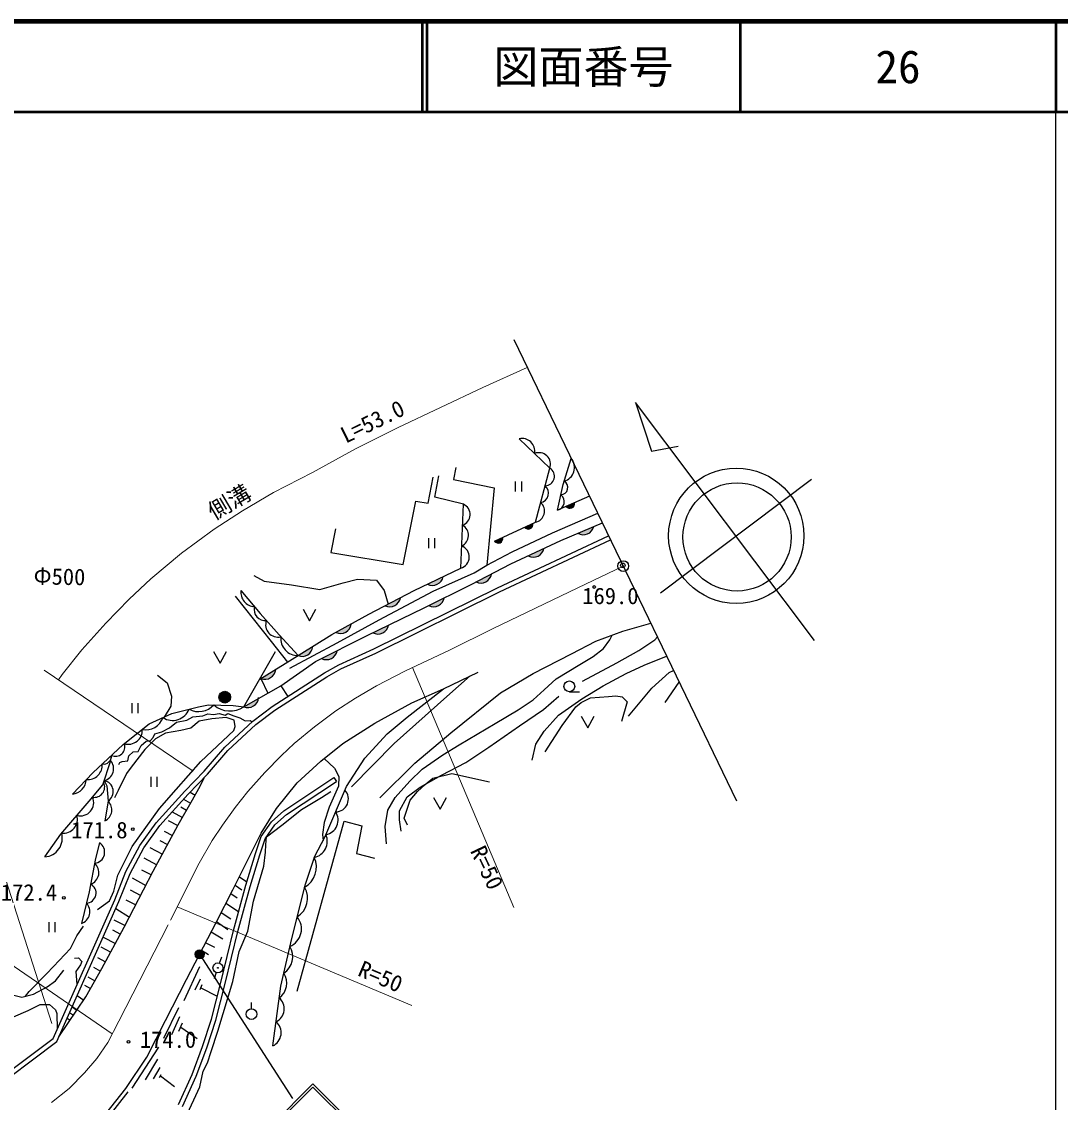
# Model space of a CAD drawing. Units: millimetres at full size, sheet at 1:1000; details may follow other scales. Extents: x 40000 to 2497605, y 20000 to 1622130.
# Drawn here: x 464312 to 579500, y 260130 to 380000 of the extents above; entities that cross this region are included whole.
import ezdxf
from ezdxf.enums import TextEntityAlignment as Align

# ---------------------------------------------------------------- set-up
doc = ezdxf.new("R2010")
doc.units = ezdxf.units.MM
doc.header["$LTSCALE"] = 1000
doc.header["$PDMODE"] = 32
doc.header["$PDSIZE"] = 500
doc.linetypes.add('CHAIN', pattern=[18.5, 12, -1.5, 3.5, -1.5])
for name, color, linetype, lineweight in [('M-BGD', 7, 'Continuous', 25), ('M-BMK', 2, 'CHAIN', 13), ('M-BMK-OTRS', 5, 'Continuous', 25), ('M-BMK-SRVR', 3, 'Continuous', 25), ('M-STR-HTXT', 7, 'Continuous', 13), ('M-STR-STRC', 7, 'Continuous', 25), ('M-TTL', 2, 'Continuous', 140), ('M-TTL-BAND', 7, 'Continuous', 25), ('M-TTL-LINE', 7, 'Continuous', 50)]:
    doc.layers.add(name, color=color, linetype=linetype, lineweight=lineweight)
doc.layers.add('M-OTRS', color=6, linetype='Continuous')
doc.layers.add('M-TTL-TXT', color=7, linetype='Continuous')
doc.styles.add('ＭＳ ゴシック', font='')
doc.styles.get('ＭＳ ゴシック').set_extended_font_data('MS Gothic')

msp = doc.modelspace()

# ---------------------------------------------------------------- hatches: boundary and pattern name
at = {"layer": 'M-BGD'}
for points in [[(524711, 326236, 0.82183), (525619, 326632)], [(520094, 323923, 0.82183), (520992, 324341)], [(525993, 323251, 0.51219), (527759, 324003)], [(516754, 322369, 0.82183), (517652, 322787)], [(520502, 320754, 0.51219), (522239, 321570)], [(509326, 317617, 0.51219), (511056, 318446)], [(514714, 317851, 0.51219), (516418, 318733)], [(504618, 315218, 0.51219), (506319, 316108)], [(509462, 315237, 0.51219), (511181, 316089)], [(499178, 312256, 0.51219), (500856, 313187)], [(503274, 312220, 0.51219), (504999, 313060)], [(494969, 309678, 0.51219), (496600, 310688)], [(497580, 309368, 0.51219), (499294, 310230)], [(490854, 307155, 0.51219), (492490, 308158)], [(487489, 305074, 1), (486189, 305074, 1)], [(488950, 304015, 0.51219), (490586, 305019)]]:
    msp.add_hatch(color=256, dxfattribs=at).paths.add_polyline_path(points)
h = msp.add_hatch(color=256, dxfattribs=at)
edge = h.paths.add_edge_path()
edge.add_ellipse((486080, 275048), major_axis=(39.9, 30.1), ratio=1, start_angle=33.76628, end_angle=-146.23372)
at = {"layer": 'M-STR-STRC'}
msp.add_hatch(color=256, dxfattribs=at).paths.add_polyline_path([(483546, 276551, 1), (484546, 276551, 1)])

# ---------------------------------------------------------------- linework, layer by layer
at = {"layer": 'M-BGD'}
for p, q in [((519059, 328994), (519059, 327876)), ((519726, 328994), (519726, 327876)), ((509436, 322725), (509436, 321608)), ((510103, 322725), (510103, 321608)), ((488950, 304015), (492478, 310121)), ((490854, 307155), (491607, 305510)), ((493067, 306331), (493828, 305146)), ((525049, 305674), (526172, 305674)), ((535692, 304498), (537242, 306730)), ((476543, 304419), (476543, 303301)), ((477210, 304419), (477210, 303301)), ((478647, 296249), (478647, 295132)), ((479314, 296249), (479314, 295132)), ((498947, 296152), (499224, 295736)), ((482257, 293743), (483034, 293301)), ((482985, 294530), (483549, 294213)), ((481956, 292906), (482600, 292539)), ((480554, 291409), (481629, 290830)), ((481021, 292371), (482141, 291733)), ((480101, 290213), (481028, 289714)), ((479633, 289183), (480494, 288720)), ((478546, 288395), (479920, 287655)), ((477858, 287268), (479296, 286494)), ((477611, 285935), (478700, 285371)), ((476578, 285052), (478077, 284170)), ((488743, 283668), (487982, 284187)), ((488465, 285154), (489268, 284576)), ((476345, 283692), (477515, 283085)), ((488231, 282767), (487513, 283264)), ((475877, 282592), (476967, 282028)), ((488370, 281255), (486952, 282178)), ((474747, 281624), (476268, 280680)), ((487519, 280463), (486422, 281149)), ((467321, 280110), (467321, 278992)), ((467988, 280110), (467988, 278992)), ((474556, 280376), (475781, 279741)), ((487190, 279284), (485909, 280157)), ((473347, 278472), (474707, 277739)), ((474405, 279277), (475281, 278805)), ((486631, 278222), (485314, 279006)), ((473111, 277375), (474197, 276791)), ((485046, 276492), (484258, 276962)), ((485749, 277306), (484713, 277842)), ((472740, 276194), (473620, 275720)), ((486261, 275567), (486508, 276275)), ((472271, 275118), (473049, 274675)), ((482354, 271448), (484086, 275214)), ((485898, 274528), (485651, 273820)), ((471639, 274073), (472445, 273615)), ((483572, 272608), (484162, 273825)), ((471282, 273139), (471956, 272755)), ((484105, 272646), (484333, 273198)), ((484177, 272821), (486015, 271926)), ((470462, 271977), (471193, 271481)), ((489804, 270520), (489804, 271198)), ((469623, 270089), (470052, 269798)), ((469910, 270734), (470442, 270374)), ((480065, 267258), (481728, 270669)), ((469349, 269472), (469679, 269248)), ((480967, 267665), (481869, 269644)), ((481763, 268036), (482152, 268937)), ((481957, 268487), (483796, 267223)), ((476564, 261709), (479535, 266269)), ((478067, 262628), (479411, 264925)), ((478934, 262734), (479676, 263989)), ((479599, 262888), (479803, 263230)), ((479701, 263059), (481283, 261910)), ((472313, 256462), (476120, 261298))]:
    msp.add_line(p, q, dxfattribs=at)
for points in [[(516754, 322369), (521290, 324479), (522892, 330458), (519484, 333744)], [(527287, 327360), (523732, 325809), (524366, 328653), (525268, 331543)], [(512453, 330534), (512191, 329219), (516707, 328277), (515887, 319725), (518726, 321207), (523188, 323301), (528193, 325483)], [(490714, 307068), (495098, 309757), (498729, 312007), (502807, 314271), (507859, 316914), (513012, 319383), (513303, 326466), (510130, 327241), (510593, 329629)], [(499101, 323744), (498600, 321115), (506617, 319787), (508035, 326808), (509378, 326581), (509956, 329480)], [(469959, 294309), (472191, 296693), (475578, 299810), (478446, 302106), (480977, 303251), (483944, 304007), (485038, 304230), (487753, 304149), (488950, 304015), (493067, 306331), (496907, 309030), (502646, 311914), (508939, 314978), (514175, 317573), (518577, 319850), (524089, 322440), (528711, 324409)], [(457315, 259951), (459950, 261336), (467798, 267212), (474631, 282593), (475887, 285743), (477436, 288621), (479250, 291154), (482401, 294649), (484570, 296858), (486829, 299511), (489955, 302417), (492102, 304037), (497894, 307757), (499500, 308664), (503372, 310424), (517094, 317205), (529406, 322969)], [(457518, 259494), (460218, 260912), (468202, 266889), (475091, 282399), (476341, 285531), (477861, 288356), (479640, 290840), (482765, 294306), (484940, 296520), (487191, 299165), (490277, 302033), (492388, 303626), (498152, 307329), (499726, 308218), (503586, 309972), (517311, 316754), (529623, 322519)], [(494065, 308286), (499290, 311088), (503964, 313651), (509954, 316833), (514490, 318881), (515887, 319725)], [(490063, 318585), (491216, 317954), (494238, 317515), (497396, 317021), (499978, 317762), (501544, 318146), (503659, 318036), (504511, 316911), (504955, 315394)], [(488634, 316911), (490763, 314350), (492857, 311993), (494969, 309678)], [(487977, 316294), (491983, 311256), (493801, 308962)], [(495515, 314851), (496231, 313556), (496947, 314851)], [(504026, 293907), (507925, 297735), (511897, 301132), (517420, 305541), (521050, 307686), (525291, 309871), (528004, 311293), (530984, 312390), (534078, 313287)], [(504789, 288812), (504611, 290732), (504936, 292544), (505724, 293957), (507379, 295765), (508745, 297078), (511004, 298665), (512837, 299800), (516812, 302143), (519356, 303685), (521043, 304784), (522273, 305883), (523577, 307093), (526203, 308680), (527681, 309601), (528851, 310453), (529525, 311445), (529782, 311947)], [(526496, 306833), (530317, 308870), (532750, 310240), (534522, 311439), (534818, 311752)], [(485603, 310129), (486318, 308833), (487034, 310129)], [(520926, 298074), (521342, 299861), (522263, 301304), (523852, 303091), (526434, 304878), (528795, 306322), (531349, 307690), (533338, 308638), (535841, 309632)], [(471996, 256759), (475881, 261659), (478204, 265138), (480263, 269198), (482607, 273768), (485909, 280157), (487731, 283687), (490887, 289996), (492558, 292738), (494853, 295555), (497493, 297991), (499930, 299931), (503496, 302185), (507587, 304452), (511096, 305991), (514927, 307838)], [(479374, 307502), (480452, 306680), (480950, 305201), (480856, 304084), (480107, 302857)], [(500910, 295111), (505613, 299943), (511450, 305151), (514065, 307423)], [(531623, 302966), (534214, 306066), (536130, 307799), (536613, 308032)], [(492165, 266396), (493054, 273025), (494266, 278313), (495782, 284337), (496817, 287447), (497945, 289529), (500341, 295172), (502389, 298297), (504866, 301024), (507050, 302866), (511096, 305991)], [(506396, 290200), (506206, 291476), (506222, 292468), (507073, 294011), (508507, 295082), (510870, 296420), (513561, 297811), (516108, 299513), (519518, 301900), (522172, 303723), (523888, 305202)], [(522353, 299027), (524251, 301945), (525784, 303987), (526368, 304480), (527408, 304990), (529397, 305155), (530200, 305209), (530911, 305100), (531477, 304553), (530838, 302364)], [(472739, 281527), (474040, 282469), (474528, 283542), (474967, 285345), (476560, 288502), (479618, 292732), (481439, 294841), (484203, 297952), (487845, 301386), (487978, 301823), (487883, 302527), (487008, 302812), (485409, 302679), (484001, 302413), (483088, 301633), (481985, 301386), (480256, 301087), (479160, 300453), (477987, 299262), (476448, 297302), (475949, 296591), (475026, 294707), (474615, 293898)], [(475080, 297590), (475201, 297824), (475474, 297923), (476072, 297999), (476185, 298559), (476678, 298998), (477253, 299051), (477586, 299702), (478139, 300186), (478609, 300277), (478894, 300613), (479093, 301012), (479846, 301241), (480709, 301660), (481476, 302310), (482633, 302531), (483296, 302904), (484397, 303005), (484946, 303239), (485583, 303149), (486212, 303257), (486876, 303095), (487164, 303248), (487837, 303005), (488517, 302792), (489105, 302466), (489640, 302473), (489877, 302344)], [(526374, 302962), (527090, 301667), (527805, 302962)], [(466893, 287355), (468645, 289880), (471801, 293551), (473318, 295332), (474162, 297941), (474274, 298610)], [(497853, 298277), (499007, 297216), (499488, 296287), (499434, 295219), (498406, 292866), (497877, 291160), (497674, 289835), (497759, 289187)], [(468432, 267408), (471428, 271827), (473221, 274978), (475686, 279558), (478911, 285779), (481667, 290901), (483248, 293676), (484142, 295269), (484558, 296132)], [(481709, 259889), (483206, 263238), (484386, 266336), (485366, 269374), (486398, 273435), (487821, 279189), (489159, 284225), (490246, 287721), (490861, 289603), (492009, 291263), (493390, 292450), (498947, 296152)], [(507088, 290859), (506734, 291637), (507406, 293651), (508213, 294597), (509046, 295387), (509895, 296107), (512036, 296624), (516208, 295668)], [(473478, 295828), (473753, 295247), (473894, 293536), (473549, 291366)], [(482158, 259668), (483669, 263047), (484858, 266170), (485846, 269236), (486883, 273313), (488305, 279065), (489639, 284086), (490722, 287569), (491314, 289378), (492384, 290926), (493693, 292051), (499224, 295736)], [(482467, 258409), (484070, 261847), (484450, 263578), (484914, 264524), (485343, 265774), (486076, 268024), (487731, 273552), (488451, 276848), (489395, 279119), (490008, 282435), (491175, 286338), (491360, 287894), (491389, 288680), (491459, 289588), (493155, 290869), (495335, 292613), (497565, 293959), (498606, 294597)], [(509992, 293930), (510708, 292635), (511424, 293930)], [(494872, 272465), (500073, 291321), (502055, 290785), (501454, 287751), (503445, 287210)], [(472951, 288926), (472507, 287166), (471790, 283484), (470951, 279967)], [(464746, 271894), (465134, 272435), (467060, 274373), (467861, 275210), (469744, 277216), (470421, 278586), (471178, 279657)], [(470167, 276126), (470637, 276151), (470996, 275755), (470835, 275384), (470340, 274654), (470453, 273190)], [(463161, 272082), (464349, 271788), (465635, 272131), (467130, 272958), (468070, 273614), (468998, 274802)], [(459709, 272139), (460036, 270696), (460648, 269886), (461892, 269387), (463417, 269612), (465036, 270335), (466378, 270982), (467387, 270973), (468073, 270383), (468235, 269983), (468254, 268239)]]:
    msp.add_lwpolyline(points, dxfattribs=at)
for centre, radius in [((527799, 317294), 150), ((525049, 306274), 600), ((486839, 305074), 650), ((476630, 290439), 150), ((468990, 282821), 150), ((486080, 275048), 550), ((486080, 275048), 50), ((489804, 269920), 600), ((476164, 266840), 150)]:
    msp.add_circle(centre, radius, dxfattribs=at)
for centre, radius, start, end in [((519787, 332352), 1424, 349.82429, 102.2598), ((521663, 330889), 1302, 340.67198, 111.41211), ((524041, 330547), 1581, 286.25294, 39.07694), ((522343, 329563), 1050, 271.50696, 58.48655), ((521678, 327705), 1065, 280.58201, 49.41151), ((524080, 328333), 805, 272.55074, 59.87751), ((523519, 326759), 974, 282.62815, 52.22844), ((512802, 325324), 1247, 288.97243, 66.32049), ((521043, 325713), 1258, 281.32231, 48.6712), ((525126, 326524), 505, 214.73567, 12.39386), ((512568, 323017), 1296, 294.8197, 60.47322), ((520502, 324221), 505, 216.12315, 13.78134), ((526605, 324263), 1182, 238.84034, 347.3255), ((517162, 322667), 505, 216.12315, 13.78134), ((512666, 320628), 1292, 285.51249, 69.78044), ((521076, 321787), 1182, 240.92516, 349.41031), ((509892, 318655), 1182, 241.36433, 349.84949), ((515249, 318906), 1182, 243.10637, 351.59152), ((490229, 316716), 1607, 173.04511, 266.42829), ((505148, 316275), 1182, 243.37583, 351.86099), ((510015, 316282), 1182, 242.12256, 350.60771), ((491324, 314795), 1236, 165.10747, 276.2976), ((492725, 313089), 1353, 159.36475, 284.05287), ((499681, 313326), 1182, 244.79647, 353.28162), ((503834, 313261), 1182, 241.71205, 350.1972), ((494975, 311606), 1928, 174.93114, 269.82005), ((495421, 310771), 1182, 247.51512, 356.00028), ((498127, 310416), 1182, 242.44216, 350.92731), ((491311, 308245), 1182, 247.28107, 355.76623), ((489407, 305106), 1182, 247.28107, 355.76623), ((481054, 304460), 1965, 237.31854, 338.3979), ((483941, 305776), 2300, 242.5286, 317.14302), ((487417, 306278), 2733, 229.08636, 304.13421), ((478098, 303470), 2008, 258.36316, 340.6932), ((476136, 301406), 1560, 253.77564, 3.56837), ((474710, 299564), 1048, 245.43013, 19.18193), ((473397, 298533), 880, 260.24136, 5.01307), ((471676, 297522), 1578, 263.55537, 5.21442), ((473147, 297157), 1370, 283.99509, 40.96293), ((469709, 296086), 1795, 277.99529, 355.76398), ((472371, 295116), 1155, 259.74041, 25.86357), ((473218, 294597), 1258, 302.50739, 78.06127), ((470851, 293362), 1452, 253.5837, 25.14795), ((499115, 293780), 1430, 271.11074, 42.87037), ((473014, 292564), 1312, 294.0749, 47.86635), ((468958, 291535), 1545, 262.30828, 16.30547), ((497748, 291451), 1660, 281.15072, 32.83039), ((466732, 289444), 2095, 274.41727, 15.50317), ((472287, 287881), 1238, 275.54712, 57.56919), ((496355, 289111), 1856, 282.89221, 22.53265), ((471541, 285620), 1344, 288.02958, 49.93959), ((494442, 286223), 2565, 299.2182, 24.86745), ((471465, 283349), 1108, 271.47621, 63.63501), ((493573, 282770), 2444, 301.93795, 29.80315), ((470492, 281279), 1389, 289.2769, 43.87785), ((493253, 279359), 2094, 292.7523, 39.64878), ((492174, 276294), 2203, 303.21648, 30.97017), ((491766, 273347), 1957, 304.77841, 34.35595), ((491817, 270525), 1615, 295.97108, 48.74683), ((491484, 267850), 1606, 295.1052, 49.61271)]:
    msp.add_arc(centre, radius, start, end, dxfattribs=at)
at = {"layer": 'M-BMK'}
msp.add_lwpolyline([(467634, 260103), (469593, 261658), (471302, 263422), (472638, 264986), (473856, 266786), (475084, 269138), (480822, 280329), (484014, 286654), (485451, 289166), (486574, 290889), (488003, 292849), (489402, 294594), (491297, 296709), (493131, 298608), (494543, 299943), (496772, 301796), (499172, 303556), (501346, 304957), (503663, 306347), (506863, 307977), (511744, 310268), (516592, 312680), (526009, 317191), (531026, 319612)], dxfattribs=at)
at = {"layer": 'M-BMK-OTRS'}
msp.add_line((518890, 344760), (543584, 293587), dxfattribs=at)
at = {"layer": 'M-BMK-SRVR'}
for p, q in [((552251, 311369), (532377, 337750)), ((532377, 337750), (534167, 332373)), ((534167, 332373), (537119, 332912)), ((535140, 316633), (551913, 329269))]:
    msp.add_line(p, q, dxfattribs=at)
for centre, radius in [((543560, 322976), 7500), ((543648, 322845), 6000), ((531026, 319612), 600)]:
    msp.add_circle(centre, radius, dxfattribs=at)
at = {"layer": 'M-OTRS'}
msp.add_point((530977, 319689), dxfattribs=at)
at = {"layer": 'M-STR-HTXT'}
for p, q in [((483324, 296880), (466828, 308067)), ((518883, 281739), (507672, 308356)), ((467665, 268889), (461967, 286660)), ((474352, 267737), (449962, 284460)), ((481576, 281824), (507573, 270894))]:
    msp.add_line(p, q, dxfattribs=at)
msp.add_lwpolyline([(468396, 307004), (468816, 307579), (471003, 310307), (473666, 313280), (476223, 315927), (478629, 318200), (482050, 321045), (485671, 323701), (488820, 325731), (492225, 327773), (496553, 329976), (501330, 332630), (506054, 334975), (515454, 339433), (520390, 341652)], dxfattribs=at)
at = {"layer": 'M-STR-STRC'}
for p, q in [((484046, 276551), (494360, 260567)), ((492122, 257688), (496622, 262188)), ((492475, 257688), (496622, 261835)), ((501122, 257688), (496622, 262188)), ((500768, 257688), (496622, 261835))]:
    msp.add_line(p, q, dxfattribs=at)
msp.add_circle((484046, 276551), 500, dxfattribs=at)
at = {"layer": 'M-TTL'}
msp.add_line((680000, 380000), (40000, 380000), dxfattribs=at)
at = {"layer": 'M-TTL-BAND'}
msp.add_line((579000, 20000), (579000, 370000), dxfattribs=at)
at = {"layer": 'M-TTL-LINE'}
for p, q in [((508747, 380000), (508747, 370000)), ((509247, 380000), (509247, 370000)), ((543997, 380000), (543997, 370000)), ((579000, 380000), (579000, 370000)), ((40000, 370000), (680000, 370000))]:
    msp.add_line(p, q, dxfattribs=at)

# ---------------------------------------------------------------- texts
at = {"layer": 'M-BGD', "style": 'ＭＳ ゴシック'}
for s, p in [('169.0', (526485, 314840)), ('171.8', (469824, 288871)), ('172.4', (462011, 281954)), ('174.0', (477431, 265629))]:
    msp.add_text(s, height=1833, dxfattribs=at).set_placement(p, align=Align.BOTTOM_LEFT)
at = {"layer": 'M-STR-HTXT', "style": 'ＭＳ ゴシック'}
for s, rotation, p in [('L=53.0', 26.012, (500499, 332684)), ('側溝', 30.539, (485932, 324191)), ('L=9.3\u3000Φ500', 358.939, (456878, 317199)), ('R=50', 295.495, (513517, 287790)), ('R=50', 336.863, (501254, 273726))]:
    msp.add_text(s, height=1833, rotation=rotation, dxfattribs=at).set_placement(p, align=Align.BOTTOM_LEFT)
at = {"layer": 'M-TTL-TXT', "style": 'ＭＳ ゴシック'}
for s, p in [('図面番号', (526622, 375000)), ('26', (561497, 375000))]:
    msp.add_text(s, height=3666, dxfattribs=at).set_placement(p, align=Align.MIDDLE_CENTER)

doc.saveas('drawing.dxf')
